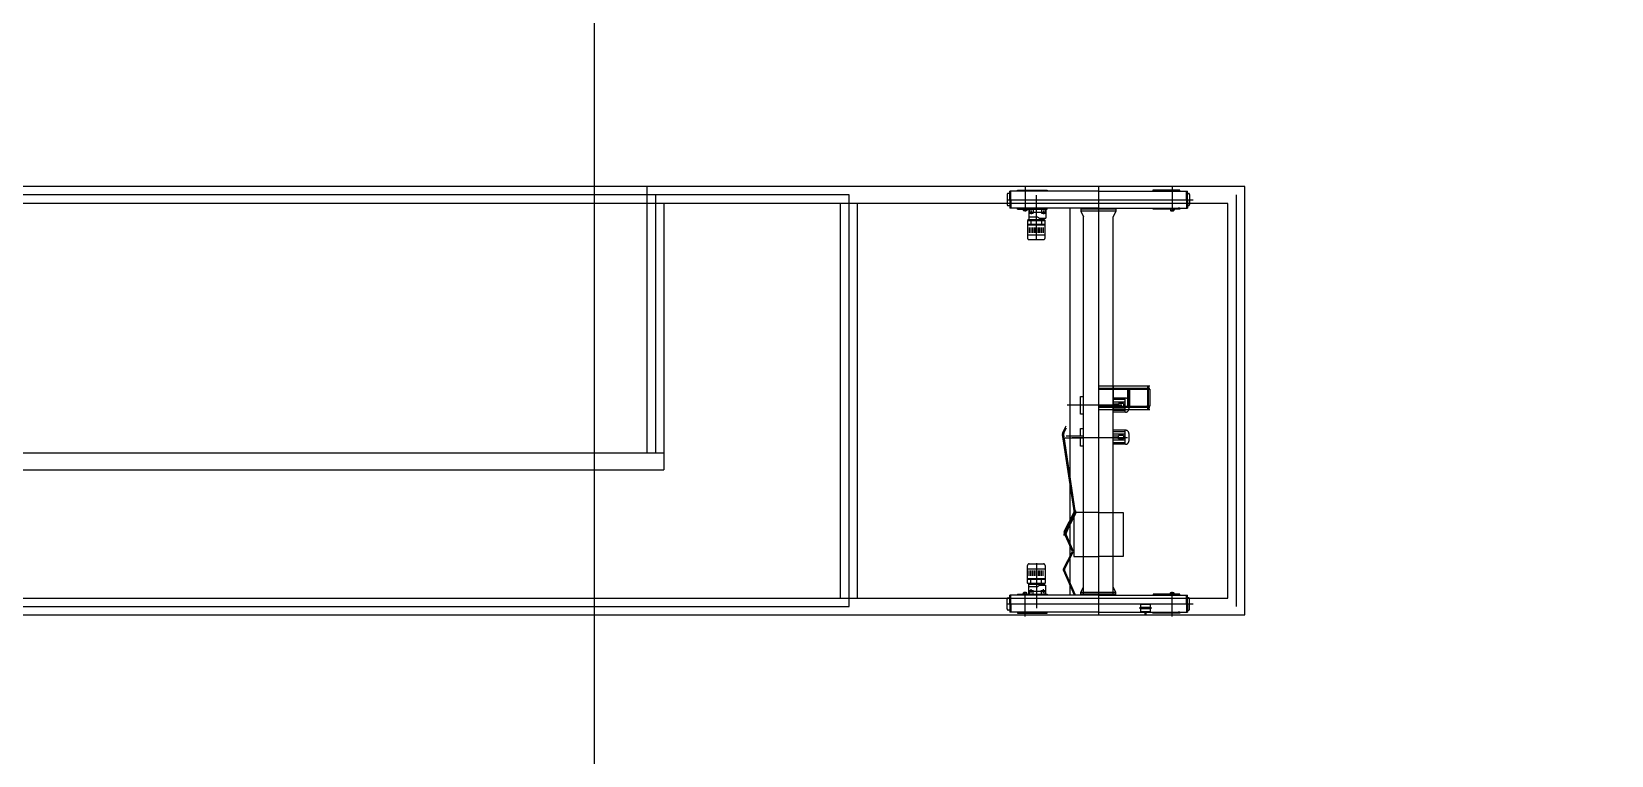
# Model space of a CAD drawing. Extents: x -170 to 1091, y -90 to 504.
# Drawn here: x 188.38 to 221, y 31.45 to 46.4 of the extents above; entities that cross this region are included whole.
import ezdxf

# ---------------------------------------------------------------- set-up
doc = ezdxf.new("R2010")
doc.units = 0
doc.header["$LTSCALE"] = 1000
doc.linetypes.add('CENTER2', pattern=[28.575, 19.05, -3.175, 3.175, -3.175])
doc.layers.get('0').update_dxf_attribs({"linetype": 'CONTINUOUS'})
doc.layers.add('DIM_SYMB', color=3, linetype='CONTINUOUS')
doc.layers.add('方格网', color=6, linetype='CONTINUOUS')
doc.layers.add('EQPT', color=7, linetype='CONTINUOUS', lineweight=40)

msp = doc.modelspace()

# ---------------------------------------------------------------- linework, layer by layer
at = {"color": 0, "lineweight": -2}
for p, q in [((213.43493, 43.19963, 0), (172.08493, 43.19963, 0)), ((201.08492, 43.19963, 0), (201.08492, 37.69964, 0)), ((213.08493, 42.84963, 0), (172.43493, 42.84963, 0)), ((201.43492, 42.84963, 0), (201.43492, 37.34964, 0)), ((205.08493, 34.69963, 0), (205.08493, 42.84963, 0)), ((213.08493, 34.69963, 0), (213.08493, 42.84963, 0)), ((172.08493, 37.69964, 0), (201.43492, 37.69964, 0)), ((172.08493, 37.34964, 0), (201.43492, 37.34964, 0)), ((179.66908, 34.69963, 0), (213.08493, 34.69963, 0)), ((172.08493, 34.34963, 0), (213.43493, 34.34963, 0))]:
    msp.add_line(p, q, dxfattribs=at)
at = {"layer": 'DIM_SYMB', "linetype": 'Continuous'}
msp.add_lwpolyline([(220.80365, 34.99794, 0, 0, 0), (217.58417, 32.91334, 0.4, 0, 0), (216.32507, 32.09807, 0, 0, 0)], format="xyseb", dxfattribs=at)
at = {"layer": 'EQPT', "linetype": 'CENTER2', "lineweight": -2, "ltscale": 5}
for p, q in [((210.41427, 43.09902, 0), (208.5816, 43.09902, 0)), ((208.5816, 42.92515, 0), (208.5816, 43.09902, 0)), ((208.59844, 42.92515, 0), (208.59844, 43.09902, 0)), ((208.73907, 43.12124, 0), (209.35409, 43.12124, 0)), ((208.73907, 43.09902, 0), (208.73907, 43.12124, 0)), ((208.89337, 43.18669, 0), (208.89337, 42.67872, 0)), ((209.35409, 43.12124, 0), (209.35409, 43.09902, 0)), ((210.40897, 43.19495, 0), (210.40897, 34.36293, 0)), ((210.41427, 43.09902, 0), (212.24695, 43.09902, 0)), ((212.08947, 43.12124, 0), (211.53628, 43.12124, 0)), ((211.53628, 43.12124, 0), (211.53628, 43.09902, 0)), ((211.93518, 43.18669, 0), (211.93518, 42.67872, 0)), ((212.08947, 43.09902, 0), (212.0573, 43.09902, 0)), ((212.08947, 43.09902, 0), (212.08947, 43.12124, 0)), ((212.23011, 42.92515, 0), (212.23011, 43.09902, 0)), ((212.24695, 42.92515, 0), (212.24695, 43.09902, 0)), ((213.43493, 34.34963, 0), (213.43493, 43.19963, 0)), ((205.25993, 43.02463, 0), (172.25993, 43.02463, 0)), ((201.25992, 43.02463, 0), (201.25992, 37.69964, 0)), ((205.25993, 34.52463, 0), (205.25993, 43.02463, 0)), ((205.43493, 34.69963, 0), (205.43493, 42.84963, 0)), ((208.52416, 43.03272, 0), (208.52416, 42.82798, 0)), ((208.5391, 42.92515, 0), (212.36677, 42.92515, 0)), ((208.5826, 43.05622, 0), (208.54765, 43.05622, 0)), ((208.54765, 42.80448, 0), (208.5826, 42.80448, 0)), ((208.5816, 42.92515, 0), (208.5816, 42.75128, 0)), ((210.41427, 42.75128, 0), (208.5816, 42.75128, 0)), ((208.59844, 42.92515, 0), (208.59844, 42.75128, 0)), ((208.73907, 42.72906, 0), (208.73907, 42.75128, 0)), ((209.12983, 42.08829, 0), (209.12983, 43.01589, 0)), ((209.35345, 42.72906, 0), (209.35345, 42.75128, 0)), ((209.82766, 38.91663, 0), (209.82766, 42.75128, 0)), ((210.047, 42.75128, 0), (210.047, 42.69125, 0)), ((210.41427, 42.75128, 0), (212.24695, 42.75128, 0)), ((210.77094, 42.75128, 0), (210.77094, 42.69125, 0)), ((211.53723, 42.72906, 0), (211.53723, 42.75128, 0)), ((212.08947, 42.75128, 0), (212.0573, 42.75128, 0)), ((212.08947, 42.75128, 0), (212.08947, 42.72906, 0)), ((212.23011, 42.92515, 0), (212.23011, 42.75128, 0)), ((212.23534, 43.05622, 0), (212.27028, 43.05622, 0)), ((212.27028, 42.80448, 0), (212.23534, 42.80448, 0)), ((212.24695, 42.92515, 0), (212.24695, 42.75128, 0)), ((212.29378, 43.03272, 0), (212.29378, 42.82798, 0)), ((213.25993, 34.52463, 0), (213.25993, 43.02463, 0)), ((208.73907, 42.72906, 0), (209.35345, 42.72906, 0)), ((208.84879, 42.71425, 0), (208.84879, 42.72906, 0)), ((208.87505, 42.71425, 0), (208.84879, 42.71425, 0)), ((208.86311, 42.70232, 0), (208.86311, 42.71425, 0)), ((208.86311, 42.70232, 0), (208.87028, 42.69278, 0)), ((208.92997, 42.70232, 0), (208.86311, 42.70232, 0)), ((208.92042, 42.69278, 0), (208.87028, 42.69278, 0)), ((208.87505, 42.71425, 0), (208.87505, 42.72906, 0)), ((208.92997, 42.70232, 0), (208.92042, 42.69278, 0)), ((208.92997, 42.72906, 0), (208.92997, 42.70232, 0)), ((208.96975, 42.51848, 0), (208.94554, 42.49812, 0)), ((208.94554, 42.49812, 0), (209.30723, 42.49812, 0)), ((208.94554, 42.49812, 0), (208.94554, 42.17353, 0)), ((208.94554, 42.41821, 0), (209.30723, 42.41821, 0)), ((208.96975, 42.72906, 0), (208.96975, 42.51848, 0)), ((208.96975, 42.66608, 0), (209.32391, 42.66608, 0)), ((208.96975, 42.56938, 0), (209.1544, 42.56938, 0)), ((208.96975, 42.51848, 0), (209.29195, 42.51848, 0)), ((208.98864, 42.72843, 0), (208.98864, 42.64791, 0)), ((208.98864, 42.64942, 0), (209.05887, 42.64942, 0)), ((209.01327, 42.49812, 0), (209.01327, 42.41821, 0)), ((209.02376, 42.70529, 0), (209.02376, 42.62498, 0)), ((209.05887, 42.72843, 0), (209.05887, 42.64791, 0)), ((209.1544, 42.56938, 0), (209.19516, 42.54393, 0)), ((209.19516, 42.54393, 0), (209.32391, 42.54393, 0)), ((209.23678, 42.72843, 0), (209.23678, 42.64791, 0)), ((209.23678, 42.64942, 0), (209.30701, 42.64942, 0)), ((209.23694, 42.49812, 0), (209.23694, 42.41821, 0)), ((209.27189, 42.70529, 0), (209.27189, 42.62498, 0)), ((209.29195, 42.51848, 0), (209.29195, 42.54393, 0)), ((209.29195, 42.51848, 0), (209.30723, 42.49812, 0)), ((209.30701, 42.72843, 0), (209.30701, 42.64791, 0)), ((209.30723, 42.1336, 0), (209.30723, 42.49812, 0)), ((209.32391, 42.72906, 0), (209.32391, 42.54393, 0)), ((210.77094, 42.72751, 0), (210.047, 42.72751, 0)), ((210.77094, 42.69125, 0), (210.047, 42.69125, 0)), ((210.047, 42.69125, 0), (210.1012, 42.5748, 0)), ((210.1012, 34.75512, 0), (210.1012, 42.5748, 0)), ((210.77094, 42.69125, 0), (210.71673, 42.5748, 0)), ((210.71673, 38.66123, 0), (210.71673, 42.5748, 0)), ((212.08947, 42.72906, 0), (211.53723, 42.72906, 0)), ((211.89858, 42.72906, 0), (211.89858, 42.70232, 0)), ((211.89858, 42.70232, 0), (211.96543, 42.70232, 0)), ((211.89858, 42.70232, 0), (211.90813, 42.69278, 0)), ((211.90813, 42.69278, 0), (211.95827, 42.69278, 0)), ((211.9535, 42.71425, 0), (211.9535, 42.72906, 0)), ((211.9535, 42.71425, 0), (211.97976, 42.71425, 0)), ((211.96543, 42.70232, 0), (211.95827, 42.69278, 0)), ((211.96543, 42.70232, 0), (211.96543, 42.71425, 0)), ((211.97976, 42.71425, 0), (211.97976, 42.72906, 0)), ((208.94554, 42.40424, 0), (209.30723, 42.40424, 0)), ((208.94554, 42.2013, 0), (209.30723, 42.2013, 0)), ((208.94554, 42.17353, 0), (208.94554, 42.1336, 0)), ((208.97687, 42.10228, 0), (209.2759, 42.10228, 0)), ((208.98182, 42.35186, 0), (208.98182, 42.23971, 0)), ((209.01327, 42.35186, 0), (209.01327, 42.23971, 0)), ((209.04822, 42.35186, 0), (209.04822, 42.23971, 0)), ((209.07968, 42.35186, 0), (209.07968, 42.23971, 0)), ((209.10414, 42.35186, 0), (209.10414, 42.23971, 0)), ((209.13559, 42.35186, 0), (209.13559, 42.23971, 0)), ((209.17054, 42.35186, 0), (209.17054, 42.23971, 0)), ((209.202, 42.35186, 0), (209.202, 42.23971, 0)), ((209.23345, 42.35186, 0), (209.23345, 42.23971, 0)), ((209.2684, 42.35186, 0), (209.2684, 42.23971, 0)), ((209.82766, 34.75512, 0), (209.82766, 39.07863, 0)), ((210.03807, 38.49668, 0), (210.03807, 38.86244, 0)), ((210.03807, 38.86244, 0), (210.1012, 38.86244, 0)), ((210.40897, 39.0815, 0), (211.46898, 39.0815, 0)), ((210.40897, 39.03455, 0), (211.46898, 39.03455, 0)), ((210.40897, 39.0131, 0), (211.46898, 39.0131, 0)), ((210.71673, 39.0815, 0), (210.71673, 38.59283, 0)), ((210.71673, 34.75512, 0), (210.71673, 39.0131, 0)), ((210.96613, 38.82857, 0), (210.71673, 38.82857, 0)), ((210.95861, 38.53722, 0), (210.95861, 38.82857, 0)), ((211.008, 39.0131, 0), (211.008, 38.66123, 0)), ((211.03731, 39.03455, 0), (211.03731, 38.63978, 0)), ((211.05191, 39.0131, 0), (211.05191, 38.66123, 0)), ((211.40727, 39.0131, 0), (211.40727, 39.03455, 0)), ((211.40727, 39.03455, 0), (211.45082, 39.03455, 0)), ((211.46898, 39.0131, 0), (211.40727, 39.0131, 0)), ((211.42063, 39.0815, 0), (211.42063, 38.59283, 0)), ((211.43967, 39.03455, 0), (211.43967, 38.63978, 0)), ((211.45082, 39.03455, 0), (211.45082, 39.0815, 0)), ((211.45082, 39.0815, 0), (211.46898, 39.0815, 0)), ((211.46898, 39.0131, 0), (211.46898, 38.66123, 0)), ((210.89078, 38.68289, 0), (209.76619, 38.68289, 0)), ((210.40897, 38.66123, 0), (210.64876, 38.66123, 0)), ((210.40897, 38.66123, 0), (211.46898, 38.66123, 0)), ((210.40897, 38.63978, 0), (211.46898, 38.63978, 0)), ((210.40897, 38.59283, 0), (211.46898, 38.59283, 0)), ((210.95861, 38.79567, 0), (210.71673, 38.79567, 0)), ((210.95861, 38.7468, 0), (210.71673, 38.7468, 0)), ((210.82427, 38.70198, 0), (210.71673, 38.70198, 0)), ((210.82427, 38.66381, 0), (210.71673, 38.66381, 0)), ((210.95861, 38.61898, 0), (210.71673, 38.61898, 0)), ((210.95861, 38.57011, 0), (210.71673, 38.57011, 0)), ((210.96613, 38.53722, 0), (210.71673, 38.53722, 0)), ((210.92577, 38.71673, 0), (210.82427, 38.71673, 0)), ((210.82427, 38.64906, 0), (210.82427, 38.71673, 0)), ((210.92577, 38.64906, 0), (210.82427, 38.64906, 0)), ((210.92577, 38.71673, 0), (210.92577, 38.64906, 0)), ((211.04131, 38.6124, 0), (211.04131, 38.75338, 0)), ((211.46898, 38.66123, 0), (211.40727, 38.66123, 0)), ((211.40727, 38.66123, 0), (211.40727, 38.63978, 0)), ((211.40727, 38.63978, 0), (211.45082, 38.63978, 0)), ((211.45082, 38.63978, 0), (211.45082, 38.59283, 0)), ((211.45082, 38.59283, 0), (211.46898, 38.59283, 0)), ((209.66852, 38.10446, 0), (209.74541, 38.25354, 0)), ((209.69383, 38.10446, 0), (209.75112, 38.21553, 0)), ((210.1012, 38.49668, 0), (210.03807, 38.49668, 0)), ((210.03807, 38.03963, 0), (210.03807, 38.19934, 0)), ((210.03807, 38.19934, 0), (210.1012, 38.19934, 0)), ((209.91254, 36.45683, 0), (209.66764, 38.07759, 0)), ((209.93785, 36.45683, 0), (209.69295, 38.07759, 0)), ((210.1012, 38.00163, 0), (209.7258, 38.00163, 0)), ((210.1012, 38.03963, 0), (209.74541, 38.03963, 0)), ((209.86962, 38.01762, 0), (211.01211, 38.01762, 0)), ((210.03807, 37.83358, 0), (210.03807, 38.00163, 0)), ((210.96613, 38.16547, 0), (210.71673, 38.16547, 0)), ((210.95861, 38.13257, 0), (210.71673, 38.13257, 0)), ((210.95861, 38.0837, 0), (210.71673, 38.0837, 0)), ((210.82427, 38.03888, 0), (210.71673, 38.03888, 0)), ((210.82427, 38.00071, 0), (210.71673, 38.00071, 0)), ((210.95861, 37.95589, 0), (210.71673, 37.95589, 0)), ((210.95861, 37.90701, 0), (210.71673, 37.90701, 0)), ((210.96613, 37.87412, 0), (210.71673, 37.87412, 0)), ((210.92577, 38.05363, 0), (210.82427, 38.05363, 0)), ((210.82427, 37.98596, 0), (210.82427, 38.05363, 0)), ((210.92577, 37.98596, 0), (210.82427, 37.98596, 0)), ((210.92577, 38.05363, 0), (210.92577, 37.98596, 0)), ((210.95861, 37.87412, 0), (210.95861, 38.16547, 0)), ((211.04131, 37.94931, 0), (211.04131, 38.09028, 0)), ((210.1012, 37.83358, 0), (210.03807, 37.83358, 0)), ((209.91254, 36.49967, 0), (209.69839, 35.99129, 0)), ((209.69927, 36.01816, 0), (209.91166, 36.42996, 0)), ((209.70386, 36.0699, 0), (209.91166, 36.4728, 0)), ((209.93785, 36.49967, 0), (209.7237, 35.99129, 0)), ((209.72458, 36.01816, 0), (209.93697, 36.42996, 0)), ((209.72917, 36.0699, 0), (209.93697, 36.4728, 0)), ((210.40897, 36.46352, 0), (209.89866, 36.46352, 0)), ((209.89866, 36.46352, 0), (209.89866, 35.55787, 0)), ((210.40897, 36.46352, 0), (210.91927, 36.46352, 0)), ((210.91927, 36.46352, 0), (210.91927, 35.55787, 0)), ((209.87125, 35.65673, 0), (209.70298, 36.04303, 0)), ((209.89657, 35.65673, 0), (209.72829, 36.04303, 0)), ((209.6878, 35.30104, 0), (209.87125, 35.65673, 0)), ((209.71311, 35.30104, 0), (209.89657, 35.65673, 0)), ((208.94554, 35.33286, 0), (208.94554, 35.37279, 0)), ((208.94554, 35.00828, 0), (208.94554, 35.33286, 0)), ((208.94554, 35.3051, 0), (209.30723, 35.3051, 0)), ((208.97687, 35.40412, 0), (209.2759, 35.40412, 0)), ((208.98182, 35.15454, 0), (208.98182, 35.26669, 0)), ((209.01327, 35.15454, 0), (209.01327, 35.26669, 0)), ((209.04822, 35.15454, 0), (209.04822, 35.26669, 0)), ((209.07968, 35.15454, 0), (209.07968, 35.26669, 0)), ((209.10414, 35.15454, 0), (209.10414, 35.26669, 0)), ((209.12983, 35.41811, 0), (209.12983, 34.49051, 0)), ((209.13559, 35.15454, 0), (209.13559, 35.26669, 0)), ((209.17054, 35.15454, 0), (209.17054, 35.26669, 0)), ((209.202, 35.15454, 0), (209.202, 35.26669, 0)), ((209.23345, 35.15454, 0), (209.23345, 35.26669, 0)), ((209.2684, 35.15454, 0), (209.2684, 35.26669, 0)), ((209.30723, 35.37279, 0), (209.30723, 35.00828, 0)), ((209.91254, 34.75621, 0), (209.68692, 35.27417, 0)), ((209.93785, 34.75621, 0), (209.71223, 35.27417, 0)), ((209.89866, 35.55787, 0), (210.40897, 35.55787, 0)), ((210.91927, 35.55787, 0), (210.40897, 35.55787, 0)), ((208.94554, 35.10216, 0), (209.30723, 35.10216, 0)), ((208.94554, 35.08819, 0), (209.30723, 35.08819, 0)), ((208.94554, 35.00828, 0), (209.30723, 35.00828, 0)), ((208.96975, 34.98792, 0), (208.94554, 35.00828, 0)), ((208.96975, 34.98792, 0), (209.29195, 34.98792, 0)), ((208.96975, 34.77734, 0), (208.96975, 34.98792, 0)), ((208.96975, 34.93702, 0), (209.1544, 34.93702, 0)), ((209.01327, 35.00828, 0), (209.01327, 35.08819, 0)), ((209.1544, 34.93702, 0), (209.19516, 34.96247, 0)), ((209.19516, 34.96247, 0), (209.32391, 34.96247, 0)), ((209.23694, 35.00828, 0), (209.23694, 35.08819, 0)), ((209.29195, 34.98792, 0), (209.30723, 35.00828, 0)), ((209.29195, 34.98792, 0), (209.29195, 34.96247, 0)), ((209.32391, 34.77734, 0), (209.32391, 34.96247, 0)), ((210.047, 34.81515, 0), (210.1012, 34.9316, 0)), ((210.77094, 34.81515, 0), (210.71673, 34.9316, 0)), ((208.52416, 34.47367, 0), (208.52416, 34.67842, 0)), ((208.54765, 34.70192, 0), (208.5826, 34.70192, 0)), ((210.41427, 34.75512, 0), (208.5816, 34.75512, 0)), ((208.5816, 34.58125, 0), (208.5816, 34.75512, 0)), ((208.59844, 34.58125, 0), (208.59844, 34.75512, 0)), ((208.73907, 34.77734, 0), (209.35345, 34.77734, 0)), ((208.73907, 34.77734, 0), (208.73907, 34.75512, 0)), ((208.87505, 34.79215, 0), (208.84879, 34.79215, 0)), ((208.84879, 34.79215, 0), (208.84879, 34.77734, 0)), ((208.86311, 34.80408, 0), (208.87028, 34.81362, 0)), ((208.86311, 34.80408, 0), (208.86311, 34.79215, 0)), ((208.92997, 34.80408, 0), (208.86311, 34.80408, 0)), ((208.92042, 34.81362, 0), (208.87028, 34.81362, 0)), ((208.87505, 34.79215, 0), (208.87505, 34.77734, 0)), ((208.89337, 34.31971, 0), (208.89337, 34.82768, 0)), ((208.92997, 34.80408, 0), (208.92042, 34.81362, 0)), ((208.92997, 34.77734, 0), (208.92997, 34.80408, 0)), ((208.96975, 34.84032, 0), (209.32391, 34.84032, 0)), ((208.98864, 34.77797, 0), (208.98864, 34.85849, 0)), ((208.98864, 34.85698, 0), (209.05887, 34.85698, 0)), ((209.02376, 34.80111, 0), (209.02376, 34.88142, 0)), ((209.05887, 34.77797, 0), (209.05887, 34.85849, 0)), ((209.23678, 34.77797, 0), (209.23678, 34.85849, 0)), ((209.23678, 34.85698, 0), (209.30701, 34.85698, 0)), ((209.27189, 34.80111, 0), (209.27189, 34.88142, 0)), ((209.30701, 34.77797, 0), (209.30701, 34.85849, 0)), ((209.35345, 34.77734, 0), (209.35345, 34.75512, 0)), ((210.77094, 34.81515, 0), (210.047, 34.81515, 0)), ((210.047, 34.75512, 0), (210.047, 34.81515, 0)), ((210.77094, 34.77889, 0), (210.047, 34.77889, 0)), ((210.41427, 34.75512, 0), (212.24695, 34.75512, 0)), ((210.77094, 34.75512, 0), (210.77094, 34.81515, 0)), ((212.08947, 34.77734, 0), (211.53723, 34.77734, 0)), ((211.53723, 34.77734, 0), (211.53723, 34.75512, 0)), ((211.89858, 34.80408, 0), (211.90813, 34.81362, 0)), ((211.89858, 34.77734, 0), (211.89858, 34.80408, 0)), ((211.89858, 34.80408, 0), (211.96543, 34.80408, 0)), ((211.90813, 34.81362, 0), (211.95827, 34.81362, 0)), ((211.93518, 34.31971, 0), (211.93518, 34.82768, 0)), ((211.9535, 34.79215, 0), (211.97976, 34.79215, 0)), ((211.9535, 34.79215, 0), (211.9535, 34.77734, 0)), ((211.96543, 34.80408, 0), (211.95827, 34.81362, 0)), ((211.96543, 34.80408, 0), (211.96543, 34.79215, 0)), ((211.97976, 34.79215, 0), (211.97976, 34.77734, 0)), ((212.08947, 34.75512, 0), (212.0573, 34.75512, 0)), ((212.08947, 34.75512, 0), (212.08947, 34.77734, 0)), ((212.23011, 34.58125, 0), (212.23011, 34.75512, 0)), ((212.27028, 34.70192, 0), (212.23534, 34.70192, 0)), ((212.24695, 34.58125, 0), (212.24695, 34.75512, 0)), ((212.29378, 34.47367, 0), (212.29378, 34.67842, 0)), ((172.25993, 34.52463, 0), (205.25993, 34.52463, 0)), ((208.5391, 34.58125, 0), (212.36677, 34.58125, 0)), ((208.5826, 34.45018, 0), (208.54765, 34.45018, 0)), ((208.5816, 34.58125, 0), (208.5816, 34.40738, 0)), ((210.41427, 34.40738, 0), (208.5816, 34.40738, 0)), ((208.59844, 34.58125, 0), (208.59844, 34.40738, 0)), ((208.73907, 34.40738, 0), (208.73907, 34.38516, 0)), ((208.73907, 34.38516, 0), (209.35409, 34.38516, 0)), ((209.35409, 34.38516, 0), (209.35409, 34.40738, 0)), ((210.41427, 34.40738, 0), (211.36744, 34.40738, 0)), ((211.26962, 34.51103, 0), (211.49146, 34.51103, 0)), ((211.26962, 34.47617, 0), (211.26962, 34.51103, 0)), ((211.49146, 34.47617, 0), (211.26962, 34.47617, 0)), ((211.28447, 34.51103, 0), (211.28447, 34.57024, 0)), ((211.28447, 34.57024, 0), (211.47507, 34.57024, 0)), ((211.28447, 34.41731, 0), (211.28447, 34.47617, 0)), ((211.47507, 34.41731, 0), (211.28447, 34.41731, 0)), ((211.36744, 34.41731, 0), (211.36744, 34.35571, 0)), ((211.36744, 34.35571, 0), (211.395, 34.35571, 0)), ((211.395, 34.35571, 0), (211.395, 34.41731, 0)), ((211.395, 34.40738, 0), (212.24695, 34.40738, 0)), ((211.47507, 34.57024, 0), (211.47507, 34.51103, 0)), ((211.47507, 34.47617, 0), (211.47507, 34.41731, 0)), ((211.49146, 34.51103, 0), (211.49146, 34.47617, 0)), ((211.53628, 34.38516, 0), (211.53628, 34.40738, 0)), ((212.08947, 34.38516, 0), (211.53628, 34.38516, 0)), ((212.08947, 34.40738, 0), (212.0573, 34.40738, 0)), ((212.08947, 34.40738, 0), (212.08947, 34.38516, 0)), ((212.23011, 34.58125, 0), (212.23011, 34.40738, 0)), ((212.23534, 34.45018, 0), (212.27028, 34.45018, 0)), ((212.24695, 34.58125, 0), (212.24695, 34.40738, 0))]:
    msp.add_line(p, q, dxfattribs=at)
for centre, major_axis, start_param, end_param in [((208.54765, 43.03272, 0), (0.0235, 0.00002), 1.5699096, 3.14070593), ((208.54765, 42.82798, 0), (0.0235, 0.00001), 3.14135622, 4.71215255), ((212.27028, 43.03272, 0), (-0.0235, 0.00002), 3.14247939, 4.71327571), ((212.27028, 42.82798, 0), (-0.0235, 0.00002), 1.57171475, 3.14251108), ((208.97687, 42.1336, 0), (-0.03133, 0.00001), 0.00030991, 1.57110624), ((209.2759, 42.1336, 0), (0.03133, 0.00001), 4.71207907, 6.2828754), ((210.96613, 38.75338, 0), (-0.07519, 0.00001), 3.14166975, 4.71246608), ((210.96613, 38.6124, 0), (0.07519, 0.00001), 4.71231189, 6.28310821), ((209.69636, 38.0901, 0), (0.03133, 0.00001), 2.66502364, 3.55202491), ((209.72167, 38.0901, 0), (-0.03133, 0), -0.47606528, 0.41093599), ((210.96613, 38.09028, 0), (0.07519, 0.00001), -0.00014858, 1.57064775), ((210.96613, 37.94931, 0), (0.07519, 0.00001), 4.71223666, 6.28303299), ((209.88382, 36.48716, 0), (0.03133, 0.00001), -0.47650346, 0.41049782), ((209.88382, 36.44432, 0), (0.03133, 0.00001), -0.47650346, 0.41049782), ((209.90913, 36.48716, 0), (-0.03133, 0.00001), 2.66559324, 3.55259452), ((209.90913, 36.44432, 0), (-0.03133, 0.00001), 2.66559324, 3.55259452), ((209.72711, 36.0038, 0), (-0.03133, 0), -0.47606528, 0.41093599), ((209.7317, 36.05554, 0), (0.03133, 0.00001), 2.6650892, 3.55209047), ((209.75242, 36.0038, 0), (-0.03133, 0), -0.47606528, 0.41093599), ((209.75701, 36.05554, 0), (0.03133, 0.00001), 2.6650892, 3.55209047), ((208.97687, 35.37279, 0), (-0.03133, 0.00002), -1.57026431, 0.00053202), ((209.2759, 35.37279, 0), (0.03133, 0.00001), -0.00041125, 1.57038508), ((209.71564, 35.28668, 0), (0.03133, 0.00001), 2.6650892, 3.55209047), ((209.74095, 35.28668, 0), (0.03133, 0.00001), 2.6650892, 3.55209047), ((208.54765, 34.67842, 0), (-0.0235, 0.00001), -1.57054949, 0.00024684), ((212.27028, 34.67842, 0), (0.0235, 0), -0.00012646, 1.57066986), ((208.54765, 34.47367, 0), (-0.0235, 0.00002), 0.00071619, 1.57151251), ((212.27028, 34.47367, 0), (0.0235, 0.00002), 4.71155241, 6.28234874)]:
    msp.add_ellipse(centre, major_axis=major_axis, ratio=0.99999999, start_param=start_param, end_param=end_param, dxfattribs=at)
at = {"layer": '方格网', "color": 6, "linetype": 'Continuous'}
msp.add_line((200, -54.65023), (200, 494.06478), dxfattribs=at)

doc.saveas('drawing.dxf')
